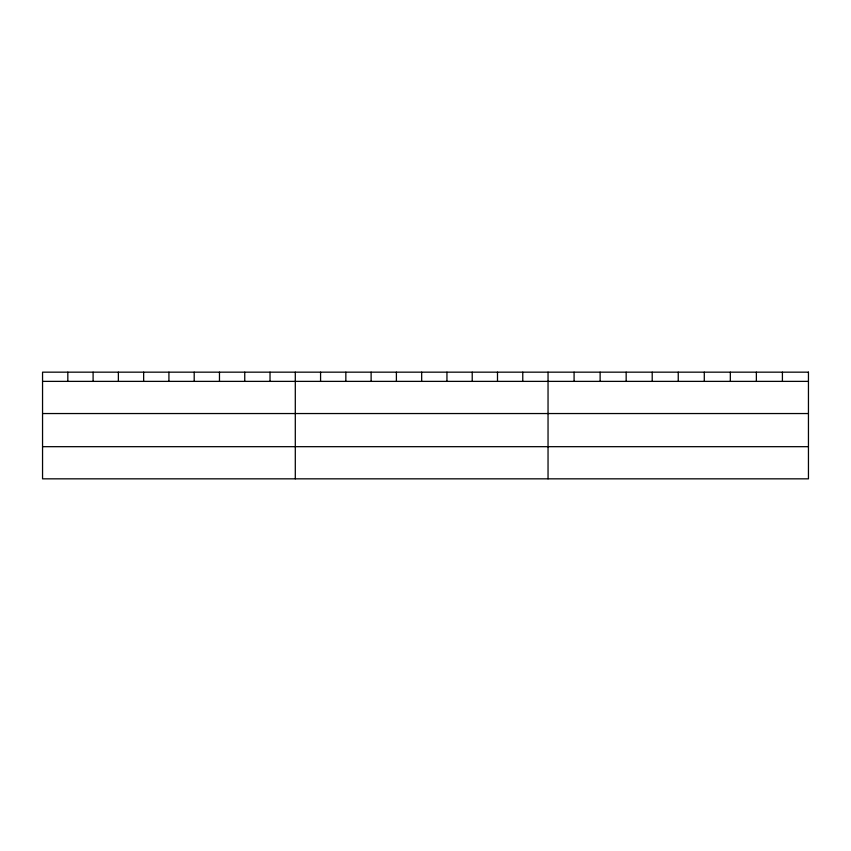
<?xml version="1.0" encoding="UTF-8"?>
<svg xmlns="http://www.w3.org/2000/svg" width="851" height="851" viewBox="0 0 851 851"><rect width="100%" height="100%" fill="white"/><g stroke="black" fill="none" stroke-linecap="round" stroke-linejoin="round"><path stroke-width="1.28" d="M42.55 381.376L808.45 381.376M42.55 413.543L808.45 413.543M42.55 446.679L808.45 446.679M782.409 372.164L782.409 381.376M756.369 372.164L756.369 381.376M730.328 372.164L730.328 381.376M704.288 372.164L704.288 381.376M678.247 372.164L678.247 381.376M652.206 372.164L652.206 381.376M626.166 372.164L626.166 381.376M600.125 372.164L600.125 381.376M574.085 372.164L574.085 381.376M548.044 372.164L548.044 478.836M522.769 372.164L522.769 381.376M497.495 372.164L497.495 381.376M472.22 372.164L472.22 381.376M446.945 372.164L446.945 381.376M421.67 372.164L421.67 381.376M396.396 372.164L396.396 381.376M371.121 372.164L371.121 381.376M345.846 372.164L345.846 381.376M320.572 372.164L320.572 381.376M295.297 372.164L295.297 478.836M270.022 372.164L270.022 381.376M244.748 372.164L244.748 381.376M219.473 372.164L219.473 381.376M194.198 372.164L194.198 381.376M168.924 372.164L168.924 381.376M143.649 372.164L143.649 381.376M118.374 372.164L118.374 381.376M93.099 372.164L93.099 381.376M67.825 372.164L67.825 381.376M808.45 372.164L42.55 372.164L42.55 478.836L808.45 478.836L808.45 372.164"/></g></svg>
